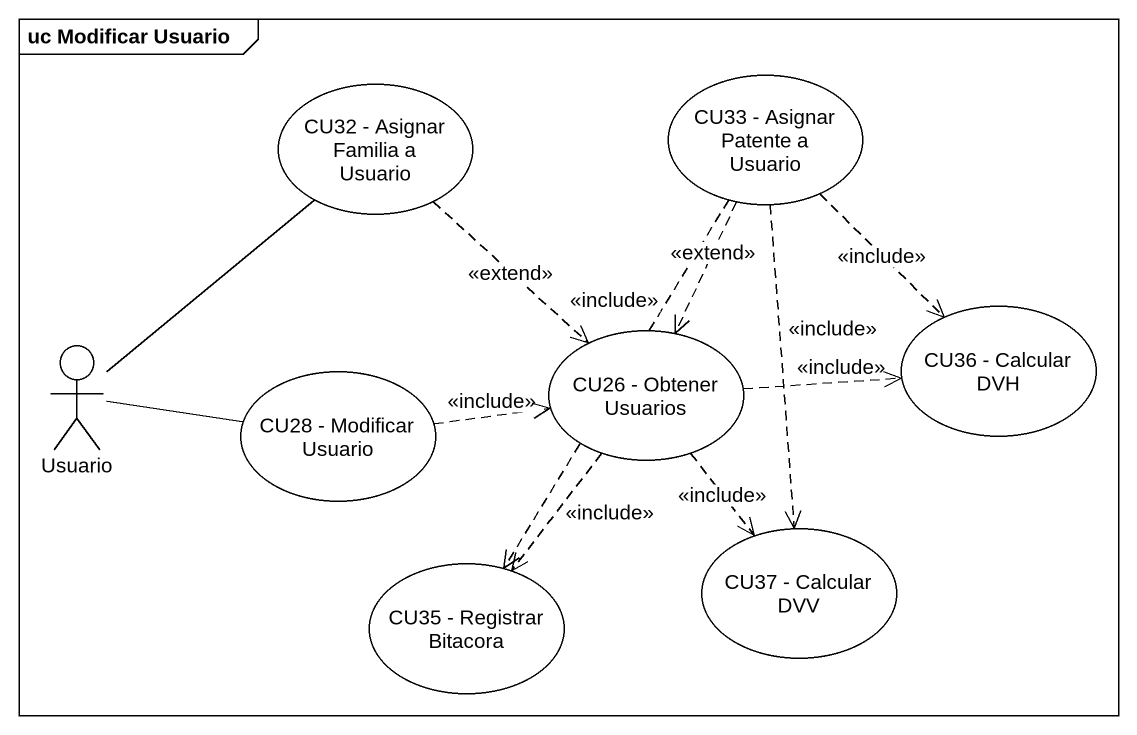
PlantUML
@startuml
mainframe uc Modificar Usuario
usecase "CU32 - Asignar Familia a Usuario" as CU32_Asignar_Familia_a
usecase "CU33 - Asignar Patente a Usuario" as CU33_Asignar_Patente_a
actor Usuario
usecase "CU26 - Obtener Usuarios" as CU26_Obtener_Usuarios
usecase "CU36 - Calcular DVH" as CU36_Calcular_DVH
usecase "CU28 - Modificar Usuario" as CU28_Modificar_Usuario
usecase "CU35 - Registrar Bitacora" as CU35_Registrar_Bitacora
usecase "CU37 - Calcular DVV" as CU37_Calcular_DVV
CU32_Asignar_Familia_a ..> CU26_Obtener_Usuarios : <<extend>>
CU33_Asignar_Patente_a ..> CU26_Obtener_Usuarios : <<extend>>
CU33_Asignar_Patente_a ..> CU36_Calcular_DVH : <<include>>
CU33_Asignar_Patente_a ..> CU35_Registrar_Bitacora : <<include>>
CU33_Asignar_Patente_a ..> CU37_Calcular_DVV : <<include>>
Usuario -up- CU32_Asignar_Familia_a
Usuario -right- CU28_Modificar_Usuario
CU26_Obtener_Usuarios .right.> CU36_Calcular_DVH : <<include>>
CU26_Obtener_Usuarios ..> CU35_Registrar_Bitacora : <<include>>
CU26_Obtener_Usuarios ..> CU37_Calcular_DVV : <<include>>
CU28_Modificar_Usuario .right.> CU26_Obtener_Usuarios : <<include>>
@enduml
